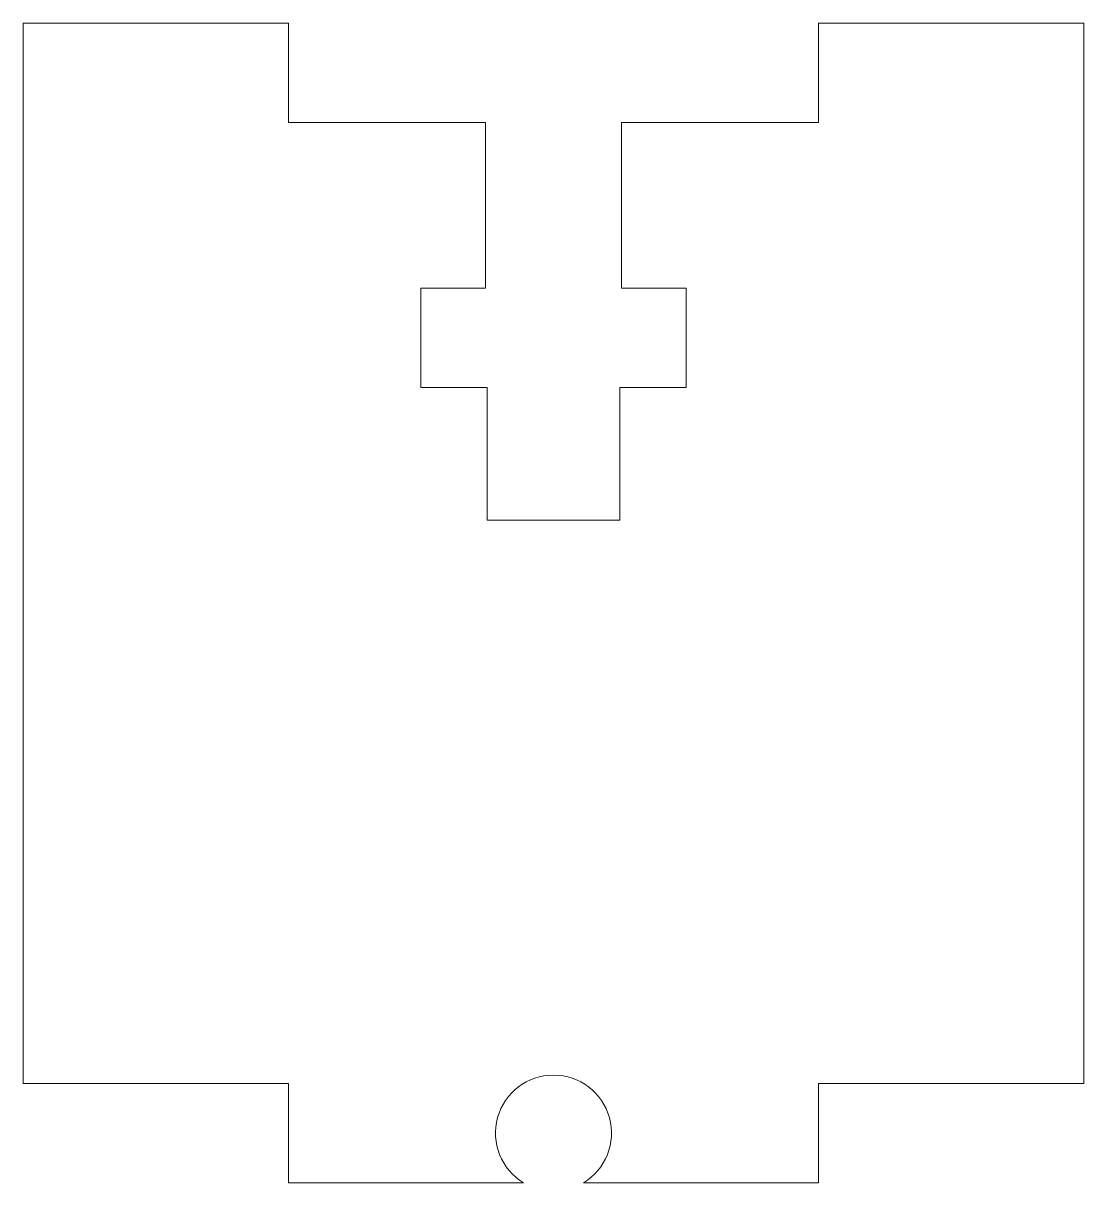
# Model space of a CAD drawing. Header units: millimetres. Extents: x -16 to 16, y 16.9 to 51.9.
import ezdxf

# ---------------------------------------------------------------- set-up
doc = ezdxf.new("R2010")
doc.units = ezdxf.units.MM

msp = doc.modelspace()

# ---------------------------------------------------------------- linework, layer by layer
at = {"color": 7, "linetype": 'Continuous', "lineweight": 15}
for p, q in [((-8, 51.855), (-16, 51.855)), ((-16, 51.855), (-16, 19.855)), ((-8, 48.855), (-8, 51.855)), ((8, 51.855), (8, 48.855)), ((16, 51.855), (8, 51.855)), ((16, 19.855), (16, 51.855)), ((-2.048, 48.855), (-8, 48.855)), ((-2.048, 43.855), (-2.048, 48.855)), ((8, 48.855), (2.048, 48.855)), ((2.048, 48.855), (2.048, 43.855)), ((-4, 40.855), (-4, 43.855)), ((-4, 43.855), (-2.048, 43.855)), ((2.048, 43.855), (4, 43.855)), ((4, 43.855), (4, 40.855)), ((-2, 40.855), (-4, 40.855)), ((-2, 36.855), (-2, 40.855)), ((4, 40.855), (2, 40.855)), ((2, 40.855), (2, 36.855)), ((2, 36.855), (-2, 36.855)), ((-16, 19.855), (-8, 19.855)), ((-8, 19.855), (-8, 16.855)), ((8, 16.855), (8, 19.855)), ((8, 19.855), (16, 19.855)), ((-8, 16.855), (-0.901, 16.855)), ((0.901, 16.855), (8, 16.855))]:
    msp.add_line(p, q, dxfattribs=at)
msp.add_arc((0, 18.355), 1.75, 301.0027, 238.9973, dxfattribs=at)

doc.saveas('drawing.dxf')
